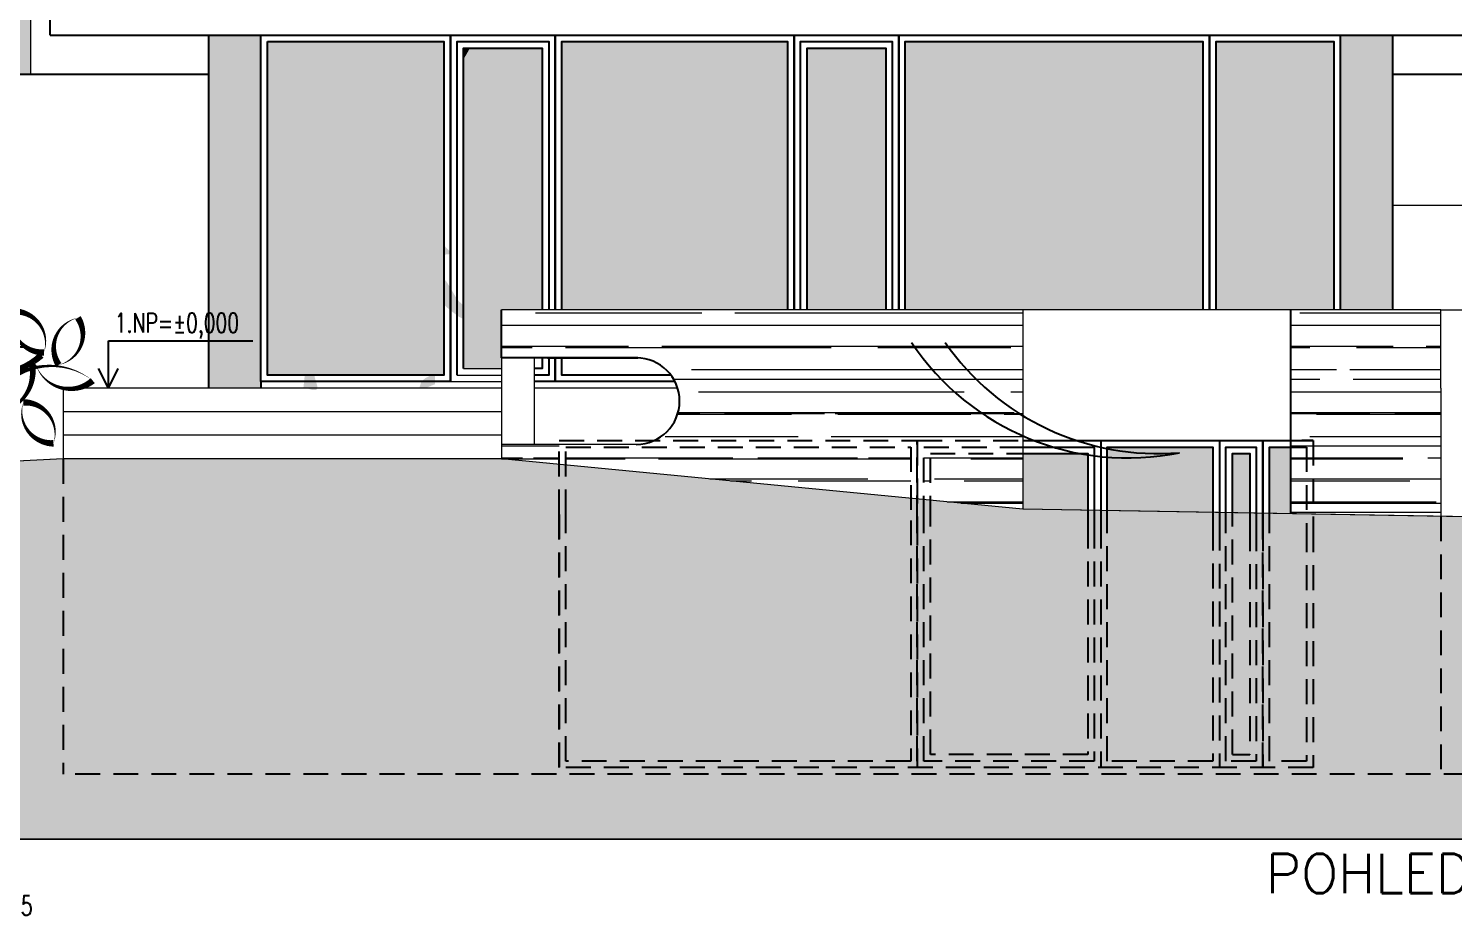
# Model space of a CAD drawing. Header units: metres. Extents: x -442 to 316, y -503 to 125.
# Drawn here: x 283.08 to 293.97, y -299.58 to -292.8 of the extents above; entities that cross this region are included whole.
import ezdxf

# ---------------------------------------------------------------- set-up
doc = ezdxf.new("R2010")
doc.units = ezdxf.units.M
doc.linetypes.add('DASHED', pattern=[19.05, 12.7, -6.35])
for name, color, linetype in [('FIGURE_SAGOME', 252, 'Continuous'), ('popis', 6, 'Continuous'), ('SRAFA', 251, 'Continuous'), ('SRAFY', 3, 'Continuous'), ('stávající stromy', 86, 'Continuous'), ('zariz.predmety', 203, 'Continuous'), ('ZDIVO', 1, 'Continuous')]:
    doc.layers.add(name, color=color, linetype=linetype)
doc.layers.add('Standard', color=7, linetype='Continuous', lineweight=25)
doc.styles.add('ROMANS', font='romans.shx', dxfattribs={"width": 0.7})

msp = doc.modelspace()

# ---------------------------------------------------------------- hatches: boundary and pattern name
at = {"layer": 'FIGURE_SAGOME', "linetype": 'Continuous'}
h = msp.add_hatch(color=256, dxfattribs=at)
edge = h.paths.add_edge_path()
edge.add_arc((285.770621, -293.604941), 0.088929, -26.1149935, 333.8850065)
h = msp.add_hatch(color=256, dxfattribs=at)
edge = h.paths.add_edge_path()
edge.add_arc((286.006027, -294.483946), 0.326741, 190.4719932, 198.0414134)
edge.add_line((285.695351, -294.585139), (285.695285, -294.585231))
edge.add_line((285.695285, -294.585231), (285.692558, -294.665309))
edge.add_line((285.692558, -294.665309), (285.685368, -294.708519))
edge.add_line((285.685368, -294.708519), (285.671874, -294.753534))
edge.add_line((285.671874, -294.753534), (285.646692, -294.765222))
edge.add_line((285.646692, -294.765222), (285.623282, -294.753534))
edge.add_line((285.623282, -294.753534), (285.621475, -294.712131))
edge.add_line((285.621475, -294.712131), (285.624167, -294.670728))
edge.add_line((285.624167, -294.670728), (285.629586, -294.587922))
edge.add_line((285.629586, -294.587922), (285.626894, -294.548326))
edge.add_line((285.626894, -294.548326), (285.616092, -294.509614))
edge.add_line((285.616092, -294.509614), (285.596293, -294.47363))
edge.add_line((285.596293, -294.47363), (285.562966, -294.441223))
edge.add_line((285.562966, -294.441223), (285.544974, -294.43584))
edge.add_line((285.544974, -294.43584), (285.526096, -294.425923))
edge.add_line((285.526096, -294.425923), (285.504491, -294.420539))
edge.add_line((285.504491, -294.420539), (285.491883, -294.421425))
edge.add_line((285.491883, -294.421425), (285.479274, -294.42865))
edge.add_line((285.479274, -294.42865), (285.48108, -294.49612))
edge.add_line((285.48108, -294.49612), (285.474776, -294.562741))
edge.add_line((285.474776, -294.562741), (285.462203, -294.630211))
edge.add_line((285.462203, -294.630211), (285.444175, -294.697716))
edge.add_line((285.444175, -294.697716), (285.395583, -294.831807))
edge.add_line((285.395583, -294.831807), (285.342492, -294.967704))
edge.add_line((285.342492, -294.967704), (285.292978, -295.104486))
edge.add_line((285.292978, -295.104486), (285.274101, -295.173798))
edge.add_line((285.274101, -295.173798), (285.260607, -295.243995))
edge.add_line((285.260607, -295.243995), (285.253382, -295.315078))
edge.add_line((285.253382, -295.315078), (285.255188, -295.386196))
edge.add_line((285.255188, -295.386196), (285.265105, -295.459086))
edge.add_line((285.265105, -295.459086), (285.286709, -295.533781))
edge.add_line((285.286709, -295.533781), (285.283982, -295.550888))
edge.add_line((285.283982, -295.550888), (285.276793, -295.560769))
edge.add_line((285.276793, -295.560769), (285.25069, -295.56169))
edge.add_line((285.25069, -295.56169), (285.216512, -295.550888))
edge.add_line((285.216512, -295.550888), (285.179607, -295.544583))
edge.add_line((285.179607, -295.544583), (285.251611, -294.860601))
edge.add_line((285.251611, -294.860601), (285.215591, -294.837226))
edge.add_line((285.215591, -294.837226), (285.173303, -294.861522))
edge.add_line((285.173303, -294.861522), (285.132785, -294.8804))
edge.add_line((285.132785, -294.8804), (285.085113, -294.893008))
edge.add_line((285.085113, -294.893008), (285.022991, -294.897506))
edge.add_line((285.022991, -294.897506), (285.006805, -294.929028))
edge.add_line((285.006805, -294.929028), (285.000501, -294.964127))
edge.add_line((285.000501, -294.964127), (284.996003, -294.979391))
edge.add_line((284.996003, -294.979391), (284.987892, -294.992921))
edge.add_line((284.987892, -294.992921), (284.973513, -295.000996))
edge.add_line((284.973513, -295.000996), (284.951908, -295.004609))
edge.add_line((284.951908, -295.004609), (284.937493, -294.993806))
edge.add_line((284.937493, -294.993806), (284.931224, -294.981198))
edge.add_line((284.931224, -294.981198), (284.933916, -294.947905))
edge.add_line((284.933916, -294.947905), (284.944718, -294.910115))
edge.add_line((284.944718, -294.910115), (284.951908, -294.87321))
edge.add_line((284.951908, -294.87321), (284.991505, -294.85072))
edge.add_line((284.991505, -294.85072), (285.023912, -294.837226))
edge.add_line((285.023912, -294.837226), (285.059011, -294.837226))
edge.add_line((285.059011, -294.837226), (285.087805, -294.791325))
edge.add_line((285.087805, -294.791325), (285.112987, -294.737313))
edge.add_line((285.112987, -294.737313), (285.134591, -294.677918))
edge.add_line((285.134591, -294.677918), (285.152584, -294.61314))
edge.add_line((285.152584, -294.61314), (285.177801, -294.477243))
edge.add_line((285.177801, -294.477243), (285.192216, -294.344923))
edge.add_line((285.192216, -294.344923), (285.142702, -294.368334))
edge.add_line((285.142702, -294.368334), (285.077003, -294.454717))
edge.add_line((285.077003, -294.454717), (285.022991, -294.536638))
edge.add_line((285.022991, -294.536638), (284.977125, -294.618523))
edge.add_line((284.977125, -294.618523), (284.9393, -294.704906))
edge.add_line((284.9393, -294.704906), (284.921308, -294.697716))
edge.add_line((284.921308, -294.697716), (284.911426, -294.686029))
edge.add_line((284.911426, -294.686029), (284.906007, -294.654507))
edge.add_line((284.906007, -294.654507), (284.905122, -294.617638))
edge.add_line((284.905122, -294.617638), (284.905136, -294.617697))
edge.add_line((284.905136, -294.617697), (284.938032, -294.547606))
edge.add_line((284.938032, -294.547606), (284.9393, -294.548326))
edge.add_line((284.9393, -294.548326), (285.299283, -294.164932))
edge.add_line((285.299283, -294.164932), (285.314583, -294.138864))
edge.add_line((285.314583, -294.138864), (285.319081, -294.112762))
edge.add_line((285.319081, -294.112762), (285.315504, -294.087545))
edge.add_line((285.315504, -294.087545), (285.306508, -294.062363))
edge.add_line((285.306508, -294.062363), (285.286709, -294.008351))
edge.add_line((285.286709, -294.008351), (285.282211, -293.979557))
edge.add_line((285.282211, -293.979557), (285.286709, -293.948956))
edge.add_line((285.286709, -293.948956), (285.322694, -293.913857))
edge.add_line((285.322694, -293.913857), (285.366788, -293.892253))
edge.add_line((285.366788, -293.892253), (285.392006, -293.885948))
edge.add_line((285.392006, -293.885948), (285.418994, -293.888676))
edge.add_line((285.418994, -293.888676), (285.442369, -293.900363))
edge.add_line((285.442369, -293.900363), (285.459476, -293.91747))
edge.add_line((285.459476, -293.91747), (285.491883, -293.973252))
edge.add_line((285.491883, -293.973252), (285.466701, -294.012849))
edge.add_line((285.466701, -294.012849), (285.447788, -294.061442))
edge.add_line((285.447788, -294.061442), (285.4361, -294.116339))
edge.add_line((285.4361, -294.116339), (285.431602, -294.17754))
edge.add_line((285.431602, -294.17754), (285.474776, -294.203643))
edge.add_line((285.474776, -294.203643), (285.507183, -294.237856))
edge.add_line((285.507183, -294.237856), (285.533286, -294.277453))
edge.add_line((285.533286, -294.277453), (285.555776, -294.321548))
edge.add_line((285.555776, -294.321548), (285.601677, -294.41335))
edge.add_line((285.601677, -294.41335), (285.632278, -294.45833))
edge.add_line((285.632278, -294.45833), (285.671874, -294.500618))
edge.add_line((285.671874, -294.500618), (285.67193, -294.500496))
edge.add_arc((285.375026, -294.612531), 0.317338, 12.5949311, 20.6736371, ccw=False)
h = msp.add_hatch(color=256, dxfattribs=at)
edge = h.paths.add_edge_path()
edge.add_line((285.922904, -294.686231), (285.902941, -294.438372))
edge.add_arc((285.9602, -294.427984), 0.058194, -188.9479003, -169.7168272, ccw=False)
edge.add_arc((285.981381, -294.490218), 0.10616, 127.4645051, 137.817933, ccw=False)
edge.add_line((285.916806, -294.405955), (285.919236, -294.404245))
edge.add_line((285.919236, -294.404245), (285.937228, -294.377257))
edge.add_line((285.937228, -294.377257), (285.946224, -294.339431))
edge.add_line((285.946224, -294.339431), (285.929117, -294.276459))
edge.add_line((285.929117, -294.276459), (285.91743, -294.215258))
edge.add_line((285.91743, -294.215258), (285.91743, -294.155863))
edge.add_line((285.91743, -294.155863), (285.922813, -294.127954))
edge.add_line((285.922813, -294.127954), (285.933615, -294.100045))
edge.add_line((285.933615, -294.100045), (285.957912, -294.088357))
edge.add_line((285.957912, -294.088357), (286.002927, -294.099159))
edge.add_line((286.002927, -294.099159), (286.038026, -294.121649))
edge.add_line((286.038026, -294.121649), (286.067706, -294.15225))
edge.add_line((286.067706, -294.15225), (286.092038, -294.187349))
edge.add_line((286.092038, -294.187349), (286.13971, -294.256661))
edge.add_line((286.13971, -294.256661), (286.166733, -294.284534))
edge.add_line((286.166733, -294.284534), (286.199105, -294.303447))
edge.add_line((286.199105, -294.303447), (286.224322, -294.265657))
edge.add_line((286.224322, -294.265657), (286.229705, -294.224254))
edge.add_line((286.229705, -294.224254), (286.222516, -294.180159))
edge.add_line((286.222516, -294.180159), (286.20633, -294.135143))
edge.add_line((286.20633, -294.135143), (286.166733, -294.042456))
edge.add_line((286.166733, -294.042456), (286.153204, -293.997476))
edge.add_line((286.153204, -293.997476), (286.150512, -293.956073))
edge.add_line((286.150512, -293.956073), (286.173785, -293.956073))
edge.add_line((286.173785, -293.956073), (286.216, -294.037591))
edge.add_line((286.216, -294.037591), (286.251869, -294.118671))
edge.add_arc((286.124332, -294.157398), 0.133286, 2.257638, 16.8910813, ccw=False)
edge.add_arc((294.072603, -293.929924), 7.818247, -178.3712278, -178.0188988)
edge.add_line((286.25903, -294.2002), (286.260306, -294.296257))
edge.add_line((286.260306, -294.296257), (286.253116, -294.36015))
edge.add_line((286.253116, -294.36015), (286.234203, -294.424044))
edge.add_line((286.234203, -294.424044), (286.254002, -294.453759))
edge.add_line((286.254002, -294.453759), (286.274721, -294.476249))
edge.add_line((286.274721, -294.476249), (286.293598, -294.496047))
edge.add_line((286.293598, -294.496047), (286.306207, -294.520344))
edge.add_line((286.306207, -294.520344), (286.260306, -294.525727))
edge.add_line((286.260306, -294.525727), (286.241429, -294.526648))
edge.add_line((286.241429, -294.526648), (286.222516, -294.532031))
edge.add_line((286.222516, -294.532031), (286.220709, -294.577047))
edge.add_line((286.220709, -294.577047), (286.229705, -294.621142))
edge.add_line((286.229705, -294.621142), (286.241429, -294.661624))
edge.add_line((286.241429, -294.661624), (286.246812, -294.700335))
edge.add_line((286.246812, -294.700335), (286.276527, -294.73724))
edge.add_line((286.276527, -294.73724), (286.300824, -294.777722))
edge.add_line((286.300824, -294.777722), (286.346725, -294.854224))
edge.add_line((286.346725, -294.854224), (286.371906, -294.886631))
edge.add_line((286.371906, -294.886631), (286.399815, -294.910927))
edge.add_line((286.399815, -294.910927), (286.433108, -294.926228))
edge.add_line((286.433108, -294.926228), (286.47359, -294.928919))
edge.add_line((286.47359, -294.928919), (286.528487, -295.027911))
edge.add_line((286.528487, -295.027911), (286.545594, -295.073812))
edge.add_line((286.545594, -295.073812), (286.549206, -295.096302))
edge.add_line((286.549206, -295.096302), (286.546514, -295.119713))
edge.add_line((286.546514, -295.119713), (286.510495, -295.14401))
edge.add_line((286.510495, -295.14401), (286.505111, -295.108911))
edge.add_line((286.505111, -295.108911), (286.490697, -295.076504))
edge.add_line((286.490697, -295.076504), (286.462788, -295.036022))
edge.add_line((286.462788, -295.036022), (286.413309, -295.022528))
edge.add_line((286.413309, -295.022528), (286.371021, -295.002729))
edge.add_line((286.371021, -295.002729), (286.300824, -294.950524))
edge.add_line((286.300824, -294.950524), (286.239622, -294.895627))
edge.add_line((286.239622, -294.895627), (286.208101, -294.873137))
edge.add_line((286.208101, -294.873137), (286.173923, -294.85603))
edge.add_line((286.173923, -294.85603), (286.186531, -295.51568))
edge.add_line((286.186531, -295.51568), (286.122603, -295.541783))
edge.add_line((286.122603, -295.541783), (286.093809, -295.544475))
edge.add_line((286.093809, -295.544475), (286.06682, -295.539977))
edge.add_line((286.06682, -295.539977), (286.079429, -295.503107))
edge.add_line((286.079429, -295.503107), (286.097421, -295.480582))
edge.add_line((286.097421, -295.480582), (286.118105, -295.466202))
edge.add_line((286.118105, -295.466202), (286.138824, -295.456285))
edge.add_line((286.138824, -295.456285), (286.113607, -295.119713))
edge.add_line((286.113607, -295.119713), (285.922904, -294.686231))
at = {"layer": 'SRAFA', "linetype": 'Continuous'}
h = msp.add_hatch(color=256, dxfattribs=at)
h.paths.add_polyline_path([(287.004055, -292.946843), (286.452171, -292.946843, -0.009192634), (286.404055, -293.030415), (286.404055, -295.396843), (286.694055, -295.396843), (286.694055, -295.314843), (286.694055, -294.946843), (287.004055, -294.946843)])
h.paths.add_polyline_path([(286.254055, -293.253457), (286.254055, -292.896843), (285.707185, -292.896843, -0.118064058), (284.904055, -293.817342), (284.904055, -294.193901, 0.160882683)])
h.paths.add_polyline_path([(286.254055, -293.253457, -0.160882683), (284.904055, -294.193901), (284.904055, -295.446843), (286.254055, -295.446843)])
h.paths.add_polyline_path([(285.707185, -292.896843), (284.904055, -292.896843), (284.904055, -293.817342, 0.118064058)])
for points in [[(286.452171, -292.946843), (286.404055, -292.946843), (286.404055, -293.030415, 0.009192634)], [(291.323473, -296.483104), (292.129802, -296.496873), (292.129802, -295.996843), (291.323473, -295.996843)], [(292.723636, -295.996843), (292.561619, -295.996843), (292.561619, -296.504247), (292.723636, -296.507014)], [(290.678398, -296.046843), (290.678398, -296.472088), (291.173473, -296.480542), (291.173473, -296.046843)], [(292.279802, -296.499434), (292.411619, -296.501685), (292.411619, -296.046843), (292.279802, -296.046843)]]:
    msp.add_hatch(color=256, dxfattribs=at).paths.add_polyline_path(points)
h = msp.add_hatch(color=256, dxfattribs=at)
h.paths.add_polyline_path([(287.154055, -292.896843), (287.154055, -294.946843), (288.879707, -294.946843), (288.879707, -292.896843)])
h.paths.add_polyline_path([(289.629707, -292.946843), (289.029707, -292.946843), (289.029707, -294.946843), (289.629707, -294.946843)])
h.paths.add_polyline_path([(289.779707, -292.896843), (289.779707, -294.946843), (292.054055, -294.946843), (292.054055, -292.896843)])
h.paths.add_polyline_path([(292.154055, -294.946843), (293.054055, -294.946843), (293.054055, -292.896843), (292.154055, -292.896843)])
at = {"layer": 'SRAFA', "linetype": 'Continuous', "lineweight": 0, "ltscale": 20}
msp.add_hatch(color=256, dxfattribs=at).paths.add_polyline_path([(278.201797, -296.346843), (278.201797, -298.994483), (301.130435, -298.994483), (301.130435, -296.596843), (297.984055, -296.596843), (294.112637, -296.530733), (290.678398, -296.472088), (286.694055, -296.086843), (283.344055, -296.086843)])
at = {"layer": 'SRAFY', "linetype": 'Continuous', "lineweight": 0}
h = msp.add_hatch(color=252, dxfattribs=at)
h.paths.add_polyline_path([(284.854055, -292.846843), (284.454055, -292.846843), (284.454055, -294.074619, 0.043715289), (284.854055, -293.852047)])
h.paths.add_polyline_path([(284.854055, -293.852047, -0.043715289), (284.454055, -294.074619), (284.454055, -294.285942, 0.038898219), (284.854055, -294.208252)])
h.paths.add_polyline_path([(284.854055, -294.208252, -0.038898219), (284.454055, -294.285942), (284.454055, -295.546843), (284.854055, -295.546843), (284.854055, -295.496843)])
h.paths.add_polyline_path([(293.504055, -292.846843), (293.281842, -292.846843, -0.053565593), (293.504055, -293.208101)], flags=17)
h.paths.add_polyline_path([(293.281842, -292.846843), (293.104055, -292.846843), (293.104055, -292.955712, -0.269976286), (293.271418, -294.946843), (293.488592, -294.946843, 0.004446415), (293.504055, -294.915102), (293.504055, -293.208101, 0.053565593)])
h.paths.add_polyline_path([(293.104055, -292.955712), (293.104055, -294.946843), (293.271418, -294.946843, 0.269976286)], flags=17)
h = msp.add_hatch(dxfattribs=at)
h.set_pattern_fill('AR-RROOF', color=256, scale=0.01, style=0)
h.set_pattern_definition([(0, (414.96914, -11.76132), (0.5588, 0.254), [3.81, -0.508, 1.27, -0.254]), (0, (415.30696, -11.63432), (-0.254, 0.33782), [0.762, -0.08382, 1.524, -0.1905]), (0, (415.09614, -11.54542), (1.3208, 0.17018), [2.032, -0.3556, 1.016, -0.254])])
h.paths.add_polyline_path([(290.678398, -294.946843), (286.694055, -294.946843), (286.694055, -295.314843), (287.044055, -295.314843), (287.723752, -295.314843, -0.807892682), (287.859599, -295.946843), (289.87121, -295.946843), (290.678398, -295.946843)])
h.paths.add_polyline_path([(293.872637, -295.546843), (293.872637, -294.946843), (292.723636, -294.946843), (292.723636, -295.946843), (292.895454, -295.946843), (292.895454, -296.509948), (293.872637, -296.526634)])
h.paths.add_polyline_path([(292.895454, -295.946843), (292.723636, -295.946843), (292.723636, -295.996843), (292.845454, -295.996843), (292.845454, -296.509094), (292.895454, -296.509948)], flags=17)
h.paths.add_polyline_path([(292.845454, -295.996843), (292.723636, -295.996843), (292.723636, -296.507014), (292.845454, -296.509094)], flags=17)
h.paths.add_polyline_path([(286.694055, -296.086843), (287.135011, -296.129479), (287.135011, -295.976043), (286.694055, -295.976043)])
h.paths.add_polyline_path([(287.185011, -296.134313), (289.82121, -296.389207), (289.82121, -295.996843), (287.185011, -295.996843)])
h.paths.add_polyline_path([(289.92121, -296.398876), (289.97121, -296.40371), (289.97121, -296.046843), (290.678398, -296.046843), (290.678398, -295.996843), (289.92121, -295.996843)])
h.paths.add_polyline_path([(289.97121, -296.40371), (290.678398, -296.472088), (290.678398, -296.046843), (289.97121, -296.046843)])
at = {"layer": 'ZDIVO', "linetype": 'Continuous', "lineweight": 0}
h = msp.add_hatch(color=254, dxfattribs=at)
h.dxf.hatch_style = 1
h.paths.add_polyline_path([(283.094055, -289.118157, 0.024707254), (282.844055, -289.186039), (282.844055, -289.346843), (282.844055, -293.146843), (283.094055, -293.146843)])

# ---------------------------------------------------------------- linework, layer by layer
for p, q in [((283.244055, -292.846843), (283.244055, -292.596843)), ((283.244055, -292.846843), (293.104055, -292.846843)), ((293.104055, -292.846843), (293.504055, -292.846843)), ((293.504055, -292.846843), (294.064055, -292.846843)), ((282.844055, -293.146843), (284.454055, -293.146843)), ((293.504055, -293.146843), (293.914055, -293.146843)), ((293.914055, -293.146843), (294.314055, -293.146843))]:
    msp.add_line(p, q)
at = {"layer": 'SRAFA', "linetype": 'Continuous', "lineweight": 0, "ltscale": 20}
msp.add_line((301.130435, -298.994483), (278.201797, -298.994483), dxfattribs=at)
at = {"layer": 'SRAFA', "linetype": 'Continuous', "lineweight": 0, "ltscale": 20, "flags": 128}
msp.add_lwpolyline([(278.201797, -296.346843), (278.201797, -298.994483), (301.130435, -298.994483), (301.130435, -296.596843), (297.984055, -296.596843), (294.112637, -296.530733), (290.678398, -296.472088), (286.694055, -296.086843), (283.344055, -296.086843)], close=True, dxfattribs=at)
at = {"layer": 'SRAFY', "linetype": 'Continuous'}
for p, q in [((284.454055, -292.846843), (284.454055, -295.546843)), ((293.504055, -292.846843), (293.504055, -294.946843)), ((286.694055, -295.314843), (286.694055, -294.946843)), ((292.723636, -294.946843), (292.723636, -296.507014)), ((283.688811, -295.546843), (283.688811, -295.18569)), ((283.688811, -295.18569), (284.79209, -295.18569)), ((287.044055, -295.314843), (286.694055, -295.314843)), ((287.73612, -295.314843), (287.044055, -295.314843)), ((287.044055, -295.314843), (287.73612, -295.314843)), ((283.688811, -295.546843), (283.61431, -295.395609)), ((283.688811, -295.546843), (283.763313, -295.395609)), ((284.854055, -295.496843), (284.854055, -295.546843)), ((292.279802, -298.346843), (292.411619, -298.346843))]:
    msp.add_line(p, q, dxfattribs=at)
at = {"layer": 'SRAFY', "linetype": 'Continuous', "lineweight": 0, "ltscale": 20}
msp.add_line((293.504055, -294.146843), (299.314055, -294.146843), dxfattribs=at)
at = {"layer": 'SRAFY', "linetype": 'Continuous', "lineweight": 0}
for p, q in [((293.872637, -294.946843), (286.694055, -294.946843)), ((290.678398, -294.946843), (290.678398, -296.472088)), ((286.694055, -295.314843), (286.694055, -296.086843)), ((286.944055, -295.314843), (286.944055, -295.976043)), ((286.354055, -295.446843), (286.694055, -295.446843)), ((286.404055, -295.396843), (286.694055, -295.396843)), ((286.694055, -295.546843), (283.344055, -295.546843)), ((283.344055, -295.546843), (283.344055, -296.086843)), ((286.304055, -295.496843), (286.694055, -295.496843)), ((288.039306, -295.546843), (286.944055, -295.546843)), ((286.694055, -295.726843), (283.344055, -295.726843)), ((286.694055, -295.906843), (283.344055, -295.906843)), ((287.723752, -295.976043), (286.694055, -295.976043))]:
    msp.add_line(p, q, dxfattribs=at)
at = {"layer": 'SRAFY', "linetype": 'DASHED', "ltscale": 0.015}
for p, q in [((292.895454, -295.946843), (292.808807, -295.946843)), ((283.344055, -296.086843), (283.344055, -298.496843)), ((287.135011, -296.511594), (287.135011, -298.446843)), ((293.872637, -296.526634), (293.872637, -298.496843)), ((289.82121, -298.396843), (287.185011, -298.396843)), ((291.223473, -298.396843), (289.92121, -298.396843)), ((291.173473, -298.346843), (289.97121, -298.346843)), ((292.129802, -298.396843), (291.323473, -298.396843)), ((292.461619, -298.396843), (292.229802, -298.396843)), ((292.845454, -298.396843), (292.561619, -298.396843)), ((299.314055, -298.496843), (283.344055, -298.496843)), ((292.895454, -298.446843), (287.135011, -298.446843))]:
    msp.add_line(p, q, dxfattribs=at)
at = {"layer": 'SRAFY', "linetype": 'Continuous'}
for points in [[(284.854055, -292.846843), (286.304055, -292.846843), (286.304055, -295.496843), (284.854055, -295.496843)], [(284.904055, -292.896843), (286.254055, -292.896843), (286.254055, -295.446843), (284.904055, -295.446843)]]:
    msp.add_lwpolyline(points, close=True, dxfattribs=at)
for points in [[(286.304055, -295.496843), (286.304055, -292.846843), (287.104055, -292.846843), (287.104055, -294.946843)], [(286.354055, -295.446843), (286.354055, -292.896843), (287.054055, -292.896843), (287.054055, -294.946843)], [(286.404055, -295.396843), (286.404055, -292.946843), (287.004055, -292.946843), (287.004055, -294.946843)], [(287.104055, -294.946843), (287.104055, -292.846843), (288.929707, -292.846843), (288.929707, -294.946843)], [(287.154055, -294.946843), (287.154055, -292.896843), (288.879707, -292.896843), (288.879707, -294.946843)], [(288.929707, -294.946843), (288.929707, -292.846843), (289.729707, -292.846843), (289.729707, -294.946843)], [(288.979707, -294.946843), (288.979707, -292.896843), (289.679707, -292.896843), (289.679707, -294.946843)], [(289.029707, -294.946843), (289.029707, -292.946843), (289.629707, -292.946843), (289.629707, -294.946843)], [(289.729707, -294.946843), (289.729707, -292.846843), (292.104055, -292.846843), (292.104055, -294.946843)], [(289.779707, -294.946843), (289.779707, -292.896843), (292.054055, -292.896843), (292.054055, -294.946843)], [(292.104055, -294.946843), (292.104055, -292.846843), (293.104055, -292.846843), (293.104055, -294.946843)], [(292.154055, -294.946843), (292.154055, -292.896843), (293.054055, -292.896843), (293.054055, -294.946843)], [(287.104055, -295.314843), (287.104055, -295.496843), (286.944055, -295.496843)], [(287.054055, -295.314843), (287.054055, -295.446843), (286.944055, -295.446843)], [(287.004055, -295.314843), (287.004055, -295.396843), (286.944055, -295.396843)], [(288.019072, -295.496843), (287.104055, -295.496843), (287.104055, -295.314843)], [(287.988051, -295.446843), (287.154055, -295.446843), (287.154055, -295.314843)], [(290.678398, -295.946843), (291.273473, -295.946843), (291.273473, -296.582264)], [(290.678398, -295.996843), (291.223473, -295.996843), (291.223473, -296.581411)], [(291.273473, -295.946843), (292.179802, -295.946843), (292.179802, -296.597741)], [(291.323473, -296.583118), (291.323473, -295.996843), (292.129802, -295.996843), (292.129802, -296.596887)], [(292.179802, -295.946843), (292.511619, -295.946843), (292.511619, -296.603408)], [(292.229802, -296.598595), (292.229802, -295.996843), (292.461619, -295.996843), (292.461619, -296.602554)], [(292.511619, -296.603408), (292.511619, -295.946843), (292.723636, -295.946843)], [(292.561619, -296.604261), (292.561619, -295.996843), (292.723636, -295.996843)], [(290.678398, -296.046843), (291.173473, -296.046843), (291.173473, -296.580557)], [(292.279802, -296.599449), (292.279802, -296.046843), (292.411619, -296.046843), (292.411619, -296.6017)]]:
    msp.add_lwpolyline(points, dxfattribs=at)
at = {"layer": 'SRAFY', "linetype": 'DASHED', "ltscale": 0.015}
for points in [[(287.135011, -296.511594), (287.135011, -295.946843), (289.87121, -295.946843), (289.87121, -296.558319)], [(287.185011, -296.512448), (287.185011, -295.996843), (289.82121, -295.996843), (289.82121, -296.557465)], [(289.87121, -296.558319), (289.87121, -295.946843), (290.678398, -295.946843)], [(289.92121, -296.559172), (289.92121, -295.996843), (290.678398, -295.996843)], [(292.723636, -295.946843), (292.895454, -295.946843), (292.895454, -296.609962)], [(292.723636, -295.996843), (292.845454, -295.996843), (292.845454, -296.609108)], [(289.97121, -296.560026), (289.97121, -296.046843), (290.678398, -296.046843)], [(287.135011, -298.446843), (287.135011, -296.511594)], [(287.185011, -298.396843), (287.185011, -296.512448)], [(289.82121, -296.557465), (289.82121, -298.396843)], [(289.87121, -298.396843), (289.87121, -296.558319)], [(289.87121, -296.558319), (289.87121, -298.446843)], [(289.92121, -298.396843), (289.92121, -296.559172)], [(289.97121, -298.346843), (289.97121, -296.560026)], [(291.173473, -296.580557), (291.173473, -298.346843)], [(291.223473, -296.581411), (291.223473, -298.396843)], [(291.273473, -296.582264), (291.273473, -298.446843)], [(291.323473, -298.396843), (291.323473, -296.583118)], [(292.129802, -296.596887), (292.129802, -298.396843)], [(292.179802, -296.597741), (292.179802, -298.445168)], [(292.229802, -298.396843), (292.229802, -296.598595)], [(292.279802, -298.346843), (292.279802, -296.599449)], [(292.411619, -296.6017), (292.411619, -298.346843)], [(292.461619, -296.602554), (292.461619, -298.396843)], [(292.511619, -296.603408), (292.511619, -298.446843)], [(292.511619, -298.446843), (292.511619, -296.603408)], [(292.561619, -298.396843), (292.561619, -296.604261)], [(292.845454, -296.609108), (292.845454, -298.396843)], [(292.895454, -296.609962), (292.895454, -298.446843)]]:
    msp.add_lwpolyline(points, dxfattribs=at)
at = {"layer": 'SRAFY', "linetype": 'Continuous'}
msp.add_arc((287.723752, -295.645443), 0.3306, 270, 90, dxfattribs=at)
at = {"layer": 'stávající stromy', "linetype": 'Continuous'}
for centre, start, end in [((291.478324, -294.094961), 213.7140611, 281.5382044), ((291.711731, -294.061602), 214.8795127, 274.7291703)]:
    msp.add_arc(centre, 1.985167, start, end, dxfattribs=at)
at = {"layer": 'zariz.predmety', "color": 253, "linetype": 'Continuous', "ltscale": 0.001}
for points in [[(283.196612, -295.273948, 0, 0, 0.520567051), (283.196612, -295.273948, 0, 0.05, 0.520567051), (282.966668, -294.960207, 0, 0.05, 0.520567051), (283.196612, -295.273948, 0.05, 0.05, 0)], [(283.45672, -295.008558, 0, 0, 0.520567051), (283.45672, -295.008558, 0, 0.05, 0.520567051), (283.309056, -295.368423, 0, 0.05, 0.520567051), (283.45672, -295.008558, 0.05, 0.05, 0)], [(283.176799, -295.295126, 0, 0, 0.520567051), (283.176799, -295.295126, 0, 0.05, 0.520567051), (282.688436, -295.444957, 0, 0.05, 0.520567051), (282.665335, -295.423277, 0, 0.05, 0.520567051), (282.345963, -295.106183, 0, 0.05, 0.520567051), (283.176799, -295.295126, 0.05, 0.05, 0)], [(282.752781, -295.731392, 0, 0, 0.520567051), (282.752781, -295.731392, 0, 0.05, 0.520567051), (283.105236, -295.361631, 0, 0.05, 0.520567051), (283.135994, -295.369224, 0, 0.05, 0.520567051), (283.569724, -295.489333, 0, 0.05, 0.520567051), (282.752781, -295.731392, 0.05, 0.05, 0)], [(283.26957, -295.968559, 0, 0, 0.520567051), (283.26957, -295.968559, 0, 0.05, 0.520567051), (283.039626, -295.654818, 0, 0.05, 0.520567051), (283.26957, -295.968559, 0.05, 0.05, 0)]]:
    msp.add_lwpolyline(points, format="xyseb", close=True, dxfattribs=at)
at = {"layer": 'ZDIVO', "color": 254, "linetype": 'Continuous', "lineweight": 0}
msp.add_line((283.094055, -288.346843), (283.094055, -293.146843), dxfattribs=at)
at = {"layer": 'ZDIVO', "linetype": 'Continuous', "lineweight": 0}
for p, q in [((293.872637, -295.546843), (293.872637, -294.946843)), ((293.872637, -294.946843), (294.112637, -294.946843)), ((293.872637, -295.546843), (293.872637, -296.526634)), ((292.723636, -295.946843), (290.678398, -295.946843)), ((283.344055, -296.086843), (278.201797, -296.346843)), ((286.694055, -296.086843), (283.344055, -296.086843)), ((290.678398, -296.472088), (286.694055, -296.086843)), ((297.984055, -296.596843), (290.678398, -296.472088))]:
    msp.add_line(p, q, dxfattribs=at)

# ---------------------------------------------------------------- texts
at = {"layer": 'popis', "linetype": 'Continuous', "char_height": 0.15, "width": 2.20915077, "attachment_point": 1, "style": 'ROMANS'}
for s, insert in [('1.NP=%%P0,000', (283.738357, -294.972166)), ('5', (283.01994, -299.428055))]:
    msp.add_mtext(s, dxfattribs=dict(at, insert=insert))
at = {"layer": 'Standard', "color": 7, "linetype": 'ByBlock', "style": 'ROMANS'}
msp.add_text('POHLED VÝCHODNÍ ZAHRADOU', height=0.3, dxfattribs=at).set_placement((292.534632, -299.406988))

doc.saveas('drawing.dxf')
